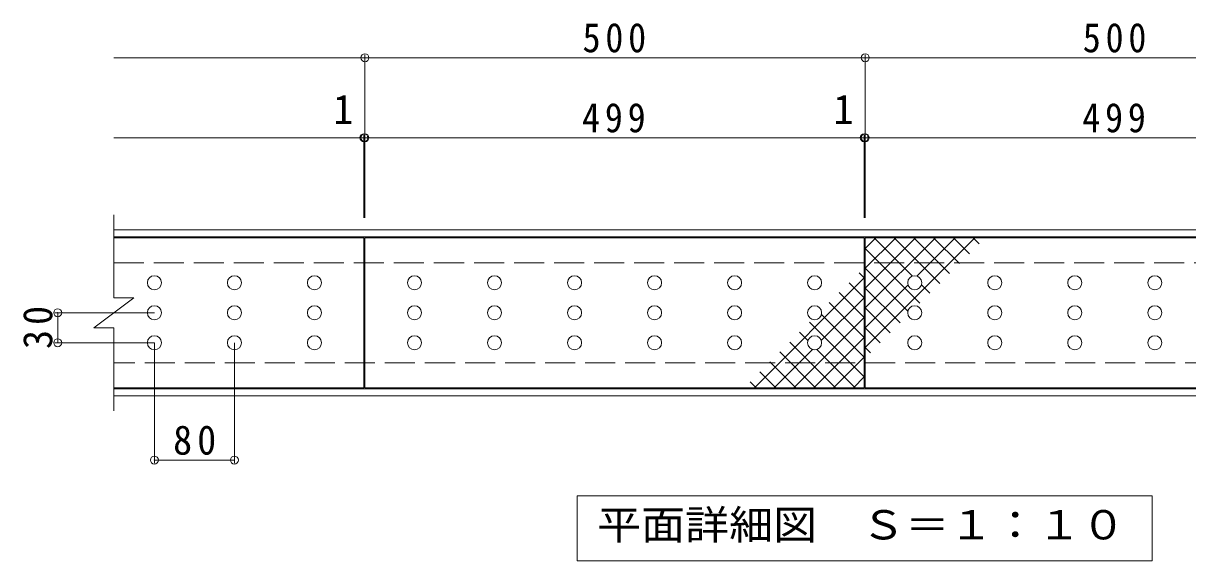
# Model space of a CAD drawing. Units: millimetres on the paper, enlarged 2 times, with parts at other scales. Extents: x -246 to 272, y -274 to 209.
# Drawn here: x -209.6 to 23.2, y 101.9 to 209.4 of the extents above; entities that cross this region are included whole.
import ezdxf
from ezdxf.enums import TextEntityAlignment as Align

# ---------------------------------------------------------------- set-up
doc = ezdxf.new("R2010")
doc.units = ezdxf.units.MM
doc.header["$LTSCALE"] = 2
doc.header["$PDMODE"] = 32
doc.header["$PDSIZE"] = 1.6
doc.linetypes.add('DASHED3', pattern=[4, 3, -1])
for name, color, linetype, lineweight in [('C-1', 2, 'Continuous', 9), ('C-2', 3, 'Continuous', 9), ('C-4', 7, 'Continuous', 9), ('C-5', 7, 'Continuous', 9), ('C-A', 3, 'Continuous', 9)]:
    doc.layers.add(name, color=color, linetype=linetype, lineweight=lineweight)
doc.styles.add('ＭＳ ゴシック', font='')
doc.styles.get('ＭＳ ゴシック').set_extended_font_data('MS Gothic')

msp = doc.modelspace()

# ---------------------------------------------------------------- linework, layer by layer
at = {"layer": 'C-1'}
for p, q in [((-191.519, 168.119), (108.681, 168.119)), ((-191.519, 166.719), (108.681, 166.719)), ((108.681, 136.319), (-191.519, 136.319)), ((108.681, 134.919), (-191.519, 134.919))]:
    msp.add_line(p, q, dxfattribs=at)
at = {"layer": 'C-1', "linetype": 'DASHED3'}
for p, q in [((-191.519, 161.519), (108.681, 161.519)), ((108.681, 141.519), (-191.519, 141.519))]:
    msp.add_line(p, q, dxfattribs=at)
at = {"layer": 'C-2'}
for p, q in [((-191.519, 154.519), (-191.519, 171.119)), ((-141.519, 166.519), (-191.519, 166.519)), ((-141.519, 136.519), (-141.519, 166.519)), ((-195.519, 148.519), (-187.519, 154.519)), ((-191.519, 154.519), (-187.519, 154.519)), ((-195.519, 148.519), (-191.519, 148.519)), ((-191.519, 131.919), (-191.519, 148.519)), ((-141.519, 136.519), (-191.519, 136.519))]:
    msp.add_line(p, q, dxfattribs=at)
for points in [[(-141.319, 136.519), (-141.319, 166.519), (-41.519, 166.519), (-41.519, 136.519)], [(-41.319, 136.519), (-41.319, 166.519), (58.481, 166.519), (58.481, 136.519)]]:
    msp.add_lwpolyline(points, close=True, dxfattribs=at)
at = {"layer": 'C-4'}
for p, q in [((-141.319, 170.519), (-141.319, 203.119)), ((-41.319, 170.519), (-41.319, 203.119)), ((-191.519, 186.519), (-141.319, 186.519)), ((-141.519, 170.519), (-141.519, 187.119)), ((-141.319, 186.519), (-41.519, 186.519)), ((-41.519, 170.519), (-41.519, 187.119)), ((-41.519, 186.519), (-41.319, 186.519)), ((-41.319, 186.519), (58.481, 186.519)), ((-183.419, 151.519), (-203.339, 151.519)), ((-202.739, 145.519), (-202.739, 151.519)), ((-183.419, 145.519), (-203.339, 145.519)), ((-183.419, 145.519), (-183.419, 121.443)), ((-167.419, 145.519), (-167.419, 121.443)), ((-183.419, 122.043), (-167.419, 122.043))]:
    msp.add_line(p, q, dxfattribs=at)
msp.add_lwpolyline([(-191.519, 202.519), (-41.319, 202.519), (108.681, 202.519)], dxfattribs=at)
for p in [(-141.319, 202.519), (-41.319, 202.519), (-141.519, 186.519), (-141.319, 186.519), (-41.519, 186.519), (-41.319, 186.519), (-202.739, 151.519), (-202.739, 145.519), (-183.419, 122.043), (-167.419, 122.043)]:
    msp.add_point(p, dxfattribs=at)
at = {"layer": 'C-5'}
for p, q in [((-98.919, 114.919), (16.081, 114.919)), ((-98.919, 101.919), (-98.919, 114.919))]:
    msp.add_line(p, q, dxfattribs=at)
msp.add_lwpolyline([(16.081, 114.919), (16.081, 101.919), (-98.919, 101.919)], dxfattribs=at)
at = {"layer": 'C-A'}
for p, q in [((-41.319, 164.363), (-39.163, 166.519)), ((-41.319, 160.403), (-35.203, 166.519)), ((-41.319, 156.443), (-31.243, 166.519)), ((-41.319, 152.483), (-27.283, 166.519)), ((-41.319, 144.564), (-19.364, 166.519)), ((-39.515, 166.519), (-31.848, 158.851)), ((-35.556, 166.519), (-26.425, 157.389)), ((-31.596, 166.519), (-24.445, 159.368)), ((-30.991, 158.852), (-23.324, 166.519)), ((-27.636, 166.519), (-22.466, 161.348)), ((-23.676, 166.519), (-20.486, 163.328)), ((-19.716, 166.519), (-18.506, 165.308)), ((-41.319, 164.363), (-30.385, 153.429)), ((-41.519, 158.474), (-63.474, 136.519)), ((-41.519, 158.474), (-42.553, 159.508)), ((-41.319, 160.403), (-32.777, 151.861)), ((-41.519, 154.514), (-44.533, 157.528)), ((-41.319, 148.523), (-32.752, 157.091)), ((-41.319, 156.443), (-34.345, 149.469)), ((-30.086, 157.09), (-28.405, 155.409)), ((-41.519, 154.514), (-50.086, 145.947)), ((-41.519, 150.554), (-46.513, 155.549)), ((-41.519, 146.595), (-48.493, 153.569)), ((-41.319, 152.483), (-36.325, 147.489)), ((-41.519, 150.554), (-55.555, 136.519)), ((-41.519, 138.675), (-52.453, 149.609)), ((-41.519, 142.635), (-50.061, 151.177)), ((-52.752, 145.948), (-54.433, 147.629)), ((-41.319, 148.524), (-38.305, 145.509)), ((-47.282, 136.519), (-56.413, 145.649)), ((-41.519, 146.595), (-51.595, 136.519)), ((-41.319, 144.564), (-40.285, 143.529)), ((-51.847, 144.186), (-59.514, 136.519)), ((-51.242, 136.519), (-58.392, 143.669)), ((-43.323, 136.519), (-50.99, 144.186)), ((-41.519, 142.635), (-47.635, 136.519)), ((-59.162, 136.519), (-62.352, 139.709)), ((-55.202, 136.519), (-60.372, 141.689)), ((-63.122, 136.519), (-64.332, 137.729)), ((-41.519, 138.675), (-43.675, 136.519))]:
    msp.add_line(p, q, dxfattribs=at)
for centre in [(-183.419, 157.519), (-167.419, 157.519), (-151.419, 157.519), (-131.419, 157.519), (-115.419, 157.519), (-99.419, 157.519), (-83.419, 157.519), (-67.419, 157.519), (-51.419, 157.519), (-31.419, 157.519), (-15.419, 157.519), (0.581, 157.519), (16.581, 157.519), (-183.419, 151.519), (-167.419, 151.519), (-151.419, 151.519), (-131.419, 151.519), (-115.419, 151.519), (-99.419, 151.519), (-83.419, 151.519), (-67.419, 151.519), (-51.419, 151.519), (-31.419, 151.519), (-15.419, 151.519), (0.581, 151.519), (16.581, 151.519), (-183.419, 145.519), (-167.419, 145.519), (-151.419, 145.519), (-131.419, 145.519), (-115.419, 145.519), (-99.419, 145.519), (-83.419, 145.519), (-67.419, 145.519), (-51.419, 145.519), (-31.419, 145.519), (-15.419, 145.519), (0.581, 145.519), (16.581, 145.519)]:
    msp.add_circle(centre, 1.4, dxfattribs=at)

# ---------------------------------------------------------------- texts
at = {"layer": 'C-4', "color": 2, "style": 'ＭＳ ゴシック'}
for p in [(-147.659, 187.519), (-47.659, 187.519)]:
    msp.add_text('1', height=5.865, dxfattribs=at).set_placement(p, align=Align.BOTTOM_LEFT)
at = {"layer": 'C-4', "color": 2, "char_height": 5.865, "attachment_point": 7, "style": 'ＭＳ ゴシック'}
for s, insert in [('\\T1.27;\\W0.9;500', (-97.819, 203.519)), ('\\T1.27;\\W0.9;500', (2.181, 203.519)), ('\\T1.27;\\W0.9;499', (-97.919, 187.519)), ('\\T1.27;\\W0.9;499', (2.081, 187.519)), ('\\T1.27;\\W0.95;80', (-179.669, 123.043))]:
    msp.add_mtext(s, dxfattribs=dict(at, insert=insert))
at = {"layer": 'C-4', "color": 2, "insert": (-203.739, 144.269), "char_height": 5.865, "attachment_point": 7, "rotation": 90, "style": 'ＭＳ ゴシック'}
msp.add_mtext('\\T1.27;\\W0.95;30', dxfattribs=at)
at = {"layer": 'C-5', "color": 2, "style": 'ＭＳ ゴシック', "width": 1.1}
msp.add_text('平面詳細図\u3000Ｓ＝１：１０', height=5.865, dxfattribs=at).set_placement((-94.919, 104.419), align=Align.BOTTOM_LEFT)

doc.saveas('drawing.dxf')
